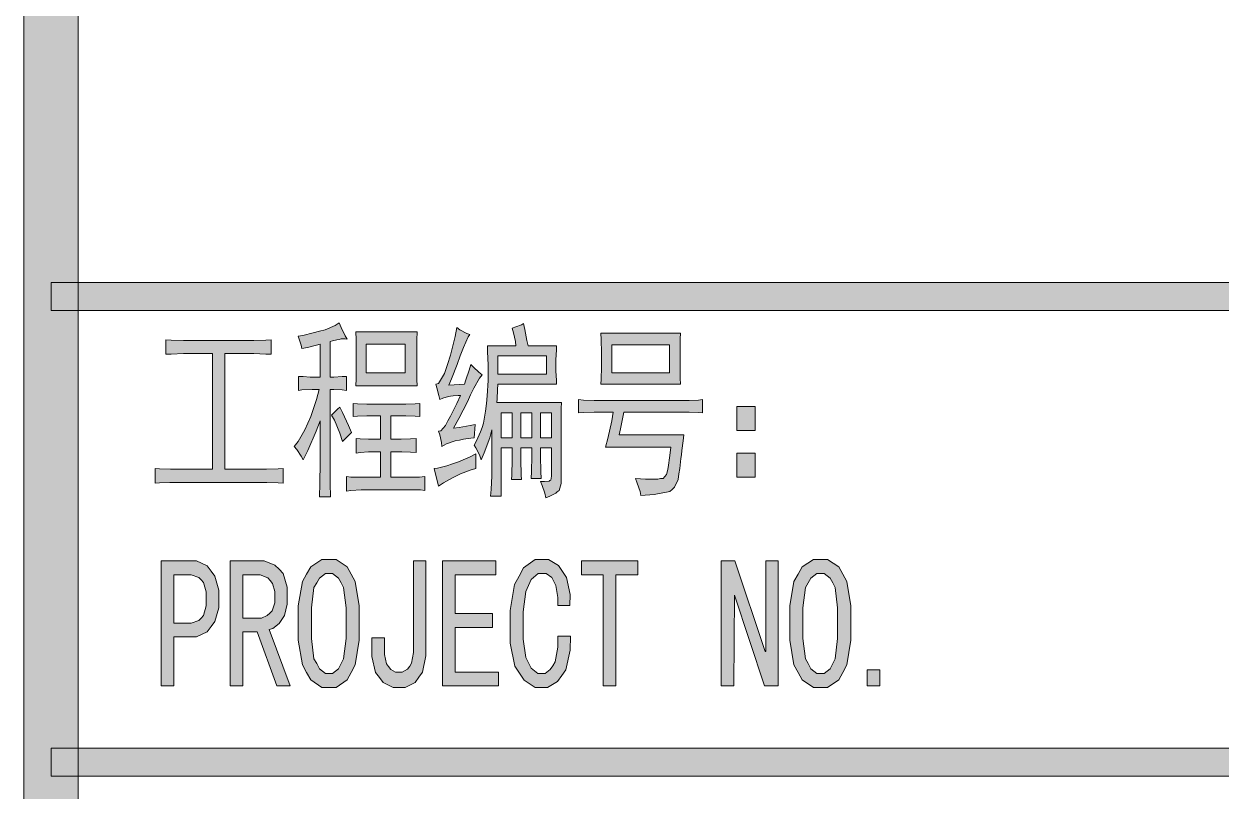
# Model space of a CAD drawing. Header units: millimetres. Extents: x 803 to 707111, y 130 to 2706464.
# Drawn here: x 699856 to 702068, y 2641856 to 2643273 of the extents above; entities that cross this region are included whole.
import ezdxf

# ---------------------------------------------------------------- set-up
doc = ezdxf.new("R2010")
doc.units = ezdxf.units.MM

msp = doc.modelspace()

# ---------------------------------------------------------------- hatches: boundary and pattern name
h = msp.add_hatch(color=0)
h.dxf.hatch_style = 2
h.paths.add_polyline_path([(699956.1, 2636390), (699856.1, 2636390), (699856.1, 2705263.6), (699956.1, 2705263.6)])
h = msp.add_hatch(color=0)
h.dxf.hatch_style = 2
h.paths.add_polyline_path([(705910.7, 2642795.4), (705910.7, 2642743.4), (699906.3, 2642743.4), (699906.3, 2642795.4)])
h = msp.add_hatch(color=0)
h.dxf.hatch_style = 2
h.paths.add_polyline_path([(700362.7, 2642696.2), (700371.3, 2642697.5), (700390.6, 2642702.2), (700401.8, 2642705.2), (700412.5, 2642708.2), (700431, 2642715.9), (700438.7, 2642720.7), (700442.1, 2642712.1), (700449.4, 2642697), (700452.9, 2642691), (700449.4, 2642691.5), (700442.1, 2642691.5), (700438.3, 2642690.2), (700434.4, 2642689.3), (700425.8, 2642687.6), (700421.5, 2642686.7), (700421.5, 2642620.6), (700428.4, 2642620.6), (700443.8, 2642621.5), (700452, 2642621.9), (700452, 2642596.1), (700443.8, 2642597), (700428.4, 2642597.9), (700421.5, 2642597.9), (700421.5, 2642478.9), (700421.5, 2642463.9), (700422, 2642424), (700422.4, 2642399.1), (700402.2, 2642399.1), (700402.6, 2642424), (700403.1, 2642463.1), (700403.1, 2642477.2), (700403.1, 2642539.5), (700396.2, 2642520.6), (700380.3, 2642484.9), (700371.7, 2642467.8), (700368.3, 2642474.6), (700360.1, 2642486.7), (700355.4, 2642492.2), (700362.7, 2642501.7), (700375.2, 2642523.2), (700380.7, 2642535.6), (700386.3, 2642547.6), (700396.6, 2642579), (700401.3, 2642597.9), (700388.5, 2642597.9), (700369.6, 2642597), (700363.6, 2642596.1), (700363.6, 2642621.9), (700372.1, 2642621.5), (700385, 2642620.6), (700388.9, 2642620.6), (700403.1, 2642620.6), (700403.1, 2642681.6), (700396.6, 2642679.4), (700379.9, 2642675.6), (700369.6, 2642673.4), (700368.3, 2642679.4), (700364.8, 2642691)])
h = msp.add_hatch(color=0)
h.paths.add_polyline_path([(700779.2, 2642719.4), (700781.3, 2642708.6), (700785.2, 2642688), (700787.3, 2642678.6), (700840.1, 2642678.6), (700839.7, 2642670.9), (700838.8, 2642652.4), (700838.8, 2642642.1), (700838.8, 2642632.2), (700839.7, 2642614.6), (700840.1, 2642607.3), (700731.5, 2642607.3), (700731.1, 2642597), (700730.2, 2642580.3), (700729.4, 2642573.4), (700849.1, 2642573.4), (700848.7, 2642562.7), (700848.3, 2642539.5), (700848.3, 2642527.5), (700848.3, 2642434.3), (700848.3, 2642424), (700844.9, 2642411.1), (700841.4, 2642408.5), (700838.4, 2642405.9), (700827.3, 2642400.4), (700820, 2642397.8), (700818.2, 2642405.9), (700813.5, 2642420.5), (700810.5, 2642427.4), (700817.8, 2642427.4), (700826.4, 2642428.3), (700827.7, 2642429.6), (700829.4, 2642430.4), (700830.7, 2642437.7), (700830.7, 2642443.7), (700830.7, 2642489.7), (700810.5, 2642489.7), (700810.5, 2642474.6), (700810.9, 2642446.3), (700811.8, 2642433), (700793.3, 2642433), (700793.8, 2642446.3), (700794.6, 2642474.6), (700794.6, 2642489.7), (700774, 2642489.7), (700774, 2642468.6), (700774.4, 2642439.4), (700775.3, 2642431.3), (700756.8, 2642431.3), (700757.3, 2642439.4), (700758.1, 2642468.6), (700758.1, 2642489.7), (700737.5, 2642489.7), (700737.5, 2642400.4), (700718.2, 2642400.4), (700719.5, 2642413.2), (700720.3, 2642438.1), (700720.3, 2642450.6), (700720.3, 2642523.2), (700716.5, 2642508.6), (700706.6, 2642480.7), (700701, 2642467.8), (700697.6, 2642476.8), (700691.1, 2642490.1), (700688.1, 2642494.8), (700692.4, 2642503), (700699.7, 2642519.3), (700702.3, 2642527.5), (700704.9, 2642535.6), (700708.8, 2642557.9), (700710.5, 2642572.1), (700711.8, 2642586.3), (700713.5, 2642614.6), (700713.5, 2642628.8), (700713.5, 2642642.9), (700712.6, 2642667.8), (700712.2, 2642678.6), (700765, 2642678.6), (700764.1, 2642686.3), (700760.3, 2642702.6), (700758.1, 2642711.2), (700764.6, 2642713.4), (700775.3, 2642717.2)])
h.paths.add_polyline_path([(700821.7, 2642626.2), (700821.7, 2642659.7), (700731.5, 2642659.7), (700731.5, 2642626.2)])
h.paths.add_polyline_path([(700794.6, 2642508.6), (700794.6, 2642554.5), (700774, 2642554.5), (700774, 2642508.6)])
h.paths.add_polyline_path([(700830.7, 2642508.6), (700830.7, 2642554.5), (700810.5, 2642554.5), (700810.5, 2642508.6)])
h.paths.add_polyline_path([(700758.1, 2642508.6), (700758.1, 2642554.5), (700737.5, 2642554.5), (700737.5, 2642508.6)])
h = msp.add_hatch(color=0)
h.paths.add_polyline_path([(700582.5, 2642704.3), (700582.1, 2642689.7), (700581.7, 2642662.7), (700581.7, 2642650.2), (700581.7, 2642639.1), (700582.1, 2642615.9), (700582.5, 2642604.3), (700469.2, 2642604.3), (700469.6, 2642617.2), (700470, 2642641.7), (700470, 2642653.2), (700470, 2642664.4), (700469.6, 2642690.2), (700469.2, 2642704.3)])
h.paths.add_polyline_path([(700560.2, 2642628.8), (700560.2, 2642681.6), (700488.5, 2642681.6), (700488.5, 2642628.8)])
h = msp.add_hatch(color=0)
h.dxf.hatch_style = 2
h.paths.add_polyline_path([(700680, 2642699.2), (700677, 2642694.9), (700668, 2642675.6), (700662, 2642659.7), (700656.4, 2642644.2), (700646.1, 2642617.2), (700641.3, 2642605.6), (700669.7, 2642607.3), (700672.7, 2642615.5), (700678.7, 2642633.5), (700681.7, 2642643.8), (700686.4, 2642639.1), (700696.7, 2642629.6), (700702.3, 2642624.9), (700697.6, 2642618.5), (700687.3, 2642600), (700681.3, 2642587.6), (700675.7, 2642575.1), (700659.8, 2642544.2), (700649.5, 2642526.2), (700660.2, 2642527.5), (700680.4, 2642530.9), (700689.9, 2642533), (700688.1, 2642508.6), (700681.7, 2642507.7), (700668.4, 2642506), (700660.7, 2642504.3), (700652.9, 2642503), (700636.6, 2642497), (700628, 2642492.2), (700627.2, 2642499.5), (700624.2, 2642513.7), (700622, 2642520.6), (700626.3, 2642521.4), (700634.9, 2642530.9), (700639.2, 2642539.5), (700643.9, 2642548.5), (700655.5, 2642572.1), (700662.8, 2642586.7), (700658.1, 2642586.7), (700649.1, 2642586.3), (700644.4, 2642585.4), (700640.1, 2642585), (700629.8, 2642581.5), (700624.2, 2642579), (700622.5, 2642586.7), (700619, 2642600.9), (700616.9, 2642607.3), (700622, 2642608.6), (700632.8, 2642627.1), (700638.3, 2642644.2), (700643.9, 2642661.4), (700652.5, 2642695.8), (700655.5, 2642712.5), (700661.5, 2642707.8), (700674, 2642700.9)])
h = msp.add_hatch(color=0)
h.paths.add_polyline_path([(701069, 2642701.8), (701068.5, 2642691.5), (701068.1, 2642668.7), (701068.1, 2642655.8), (701068.1, 2642642.9), (701068.5, 2642618.5), (701069, 2642607.3), (700922.1, 2642607.3), (700922.6, 2642616.8), (700923, 2642639.1), (700923, 2642651.5), (700923, 2642665.3), (700922.6, 2642690.2), (700922.1, 2642701.8)])
h.paths.add_polyline_path([(701048.8, 2642628.8), (701048.8, 2642680.3), (700942.3, 2642680.3), (700942.3, 2642628.8)])
h = msp.add_hatch(color=0)
h.dxf.hatch_style = 2
h.paths.add_polyline_path([(700268.2, 2642688), (700280.7, 2642688), (700303, 2642688.9), (700312.9, 2642689.7), (700312.9, 2642662.7), (700303, 2642663.1), (700280.7, 2642664), (700268.2, 2642664), (700227, 2642664), (700227, 2642450.6), (700292.7, 2642450.6), (700304.3, 2642450.6), (700325.8, 2642451), (700335.2, 2642451.9), (700335.2, 2642424.8), (700325.8, 2642425.3), (700304.7, 2642426.1), (700293.6, 2642426.1), (700136.4, 2642426.1), (700125.7, 2642426.1), (700106.4, 2642425.3), (700098.2, 2642424.8), (700098.2, 2642451.9), (700106.8, 2642451), (700126.6, 2642450.6), (700137.7, 2642450.6), (700204.7, 2642450.6), (700204.7, 2642664), (700163.9, 2642664), (700151, 2642664), (700127.9, 2642663.1), (700118.4, 2642662.7), (700118.4, 2642689.7), (700127.9, 2642688.9), (700151, 2642688), (700163.9, 2642688)])
h = msp.add_hatch(color=0)
h.dxf.hatch_style = 2
h.paths.add_polyline_path([(700439.6, 2642565.2), (700444.7, 2642554.9), (700455.4, 2642531.3), (700461, 2642518), (700458, 2642515.4), (700449.9, 2642507.3), (700444.7, 2642501.7), (700439.6, 2642516.7), (700429.7, 2642540.8), (700424.5, 2642550.2), (700427.5, 2642553.6), (700435.3, 2642561.4)])
h = msp.add_hatch(color=0)
h.dxf.hatch_style = 2
h.paths.add_polyline_path([(700553.3, 2642570.8), (700561.5, 2642570.8), (700578.7, 2642571.2), (700587.7, 2642572.1), (700587.7, 2642547.6), (700578.7, 2642548.5), (700561.5, 2642548.9), (700553.3, 2642548.9), (700534, 2642548.9), (700534, 2642506), (700545.2, 2642506), (700552.9, 2642506), (700570.5, 2642506.4), (700580.4, 2642507.3), (700580.4, 2642481.5), (700570.5, 2642481.9), (700554.2, 2642482.8), (700548.2, 2642482.8), (700534, 2642482.8), (700534, 2642435.6), (700558.1, 2642435.6), (700567.5, 2642435.6), (700586.8, 2642436), (700596.7, 2642436.9), (700596.7, 2642411.1), (700588.5, 2642412), (700569.2, 2642412.4), (700558.1, 2642412.4), (700490.2, 2642412.4), (700479.1, 2642412.4), (700460.2, 2642411.1), (700452, 2642409.8), (700452, 2642436.9), (700460.2, 2642436), (700479.1, 2642435.6), (700490.2, 2642435.6), (700514.7, 2642435.6), (700514.7, 2642482.8), (700500.5, 2642482.8), (700492.4, 2642482.8), (700477.3, 2642481.5), (700470, 2642480.2), (700470, 2642507.3), (700477.3, 2642506.4), (700492.4, 2642506), (700500.5, 2642506), (700514.7, 2642506), (700514.7, 2642548.9), (700498.4, 2642548.9), (700489.4, 2642548.9), (700472.2, 2642548.5), (700464, 2642547.6), (700464, 2642572.1), (700472.2, 2642571.2), (700489.4, 2642570.8), (700498.4, 2642570.8)])
h = msp.add_hatch(color=0)
h.dxf.hatch_style = 2
h.paths.add_polyline_path([(701075, 2642577.3), (701084.9, 2642577.3), (701102, 2642578.1), (701109.8, 2642579), (701109.8, 2642554.5), (701102, 2642554.9), (701084.9, 2642555.8), (701075, 2642555.8), (700964.6, 2642555.8), (700962.5, 2642546.3), (700958.2, 2642525.3), (700955.6, 2642513.7), (701075, 2642513.7), (701073.7, 2642503), (701071.5, 2642484.9), (701070.7, 2642477.2), (701069.8, 2642469.9), (701067.7, 2642451.9), (701066, 2642441.6), (701064.7, 2642431.3), (701058.2, 2642417.1), (701053.9, 2642413.2), (701049.2, 2642409.4), (701020.5, 2642403.8), (700996, 2642401.7), (700994.3, 2642409.4), (700989.1, 2642424.8), (700986.1, 2642433), (701004.1, 2642432.1), (701027.3, 2642432.1), (701032, 2642433), (701036.8, 2642433.4), (701043.2, 2642440.7), (701044.9, 2642447.2), (701046.2, 2642453.6), (701049.2, 2642475.5), (701050.9, 2642491), (700930.3, 2642491), (700934.6, 2642507.3), (700941.9, 2642539.5), (700944.5, 2642555.8), (700920, 2642555.8), (700909.3, 2642555.8), (700889.5, 2642554.9), (700880.5, 2642554.5), (700880.5, 2642579), (700889.5, 2642578.1), (700909.3, 2642577.3), (700920, 2642577.3)])
h = msp.add_hatch(color=0)
h.dxf.hatch_style = 2
h.paths.add_polyline_path([(701173.3, 2642566.5), (701206.8, 2642566.5), (701206.8, 2642521.9), (701173.3, 2642521.9)])
h = msp.add_hatch(color=0)
h.dxf.hatch_style = 2
h.paths.add_polyline_path([(700691.1, 2642478.9), (700690.7, 2642471.2), (700690.7, 2642457.9), (700691.1, 2642451.9), (700680.4, 2642448.5), (700662.4, 2642441.6), (700655.1, 2642438.1), (700647.8, 2642434.7), (700631, 2642425.3), (700622, 2642419.3), (700613.9, 2642451.9), (700619.9, 2642452.3), (700637.1, 2642456.6), (700647.8, 2642460.5), (700658.9, 2642464.3), (700680.4, 2642473.4)])
h = msp.add_hatch(color=0)
h.dxf.hatch_style = 2
h.paths.add_polyline_path([(701173.3, 2642480.2), (701206.8, 2642480.2), (701206.8, 2642435.6), (701173.3, 2642435.6)])
h = msp.add_hatch(color=0)
h.paths.add_polyline_path([(700215.9, 2642210.6), (700215.9, 2642194.3), (700209, 2642168.9), (700201.7, 2642159.5), (700194.8, 2642150.1), (700175.1, 2642140.6), (700162.2, 2642140.6), (700133, 2642140.6), (700133, 2642050), (700109.4, 2642050), (700109.4, 2642281), (700162.2, 2642281), (700175.1, 2642281), (700194.8, 2642271.6), (700201.7, 2642262.1), (700209, 2642252.7), (700215.9, 2642226.9)])
h.paths.add_polyline_path([(700192.7, 2642210.6), (700192.7, 2642223.5), (700188, 2642241.1), (700183.7, 2642245.8), (700178.9, 2642250.5), (700165.2, 2642255.2), (700156.2, 2642255.2), (700133, 2642255.2), (700133, 2642165.9), (700156.2, 2642165.9), (700165.2, 2642165.9), (700178.9, 2642170.7), (700183.7, 2642175.4), (700188, 2642180.1), (700192.7, 2642197.7)])
h = msp.add_hatch(color=0)
h.paths.add_polyline_path([(700347.7, 2642050), (700323.2, 2642050), (700286.7, 2642150.1), (700260.5, 2642150.1), (700260.5, 2642050), (700237.3, 2642050), (700237.3, 2642281), (700288, 2642281), (700300, 2642281), (700319.8, 2642273.3), (700327.5, 2642265.6), (700335.2, 2642257.8), (700342.5, 2642232.5), (700342.5, 2642214.9), (700342.5, 2642201.2), (700337.4, 2642180.1), (700332.6, 2642172.8), (700327.5, 2642165.5), (700315.9, 2642156.1), (700309, 2642153.9)])
h.paths.add_polyline_path([(700319.3, 2642214.9), (700319.3, 2642224.3), (700315, 2642238.9), (700310.8, 2642244.5), (700306.5, 2642249.7), (700292.3, 2642255.2), (700282.8, 2642255.2), (700260.5, 2642255.2), (700260.5, 2642175.4), (700288.9, 2642175.4), (700294.9, 2642175.4), (700305.6, 2642180.1), (700310.3, 2642184.4), (700314.6, 2642188.7), (700319.3, 2642203.7)])
h = msp.add_hatch(color=0)
h.paths.add_polyline_path([(700475.2, 2642165.9), (700475.2, 2642134.2), (700467.9, 2642088.7), (700460.6, 2642074.9), (700453.3, 2642061.2), (700432.7, 2642047), (700419.8, 2642047), (700406.5, 2642047), (700385.9, 2642061.2), (700378.2, 2642074.9), (700370.4, 2642088.7), (700362.7, 2642134.2), (700362.7, 2642165.9), (700362.7, 2642197.7), (700370.4, 2642243.2), (700378.2, 2642256.5), (700385.9, 2642270.3), (700406.5, 2642283.6), (700419.8, 2642283.6), (700432.7, 2642283.6), (700453.3, 2642270.3), (700460.6, 2642256.5), (700467.9, 2642243.2), (700475.2, 2642197.7)])
h.paths.add_polyline_path([(700451.1, 2642165.9), (700451.1, 2642194.3), (700446.4, 2642231.6), (700442.1, 2642240.2), (700437.4, 2642249.2), (700426.2, 2642257.8), (700419.8, 2642257.8), (700412.9, 2642257.8), (700401.8, 2642249.2), (700397, 2642240.2), (700391.9, 2642231.6), (700387.2, 2642194.3), (700387.2, 2642165.9), (700387.2, 2642137.6), (700391.9, 2642100.3), (700397, 2642091.2), (700401.8, 2642081.8), (700412.9, 2642072.8), (700419.8, 2642072.8), (700426.2, 2642072.8), (700437.4, 2642081.8), (700442.1, 2642091.2), (700446.4, 2642100.3), (700451.1, 2642137.6)])
h = msp.add_hatch(color=0)
h.dxf.hatch_style = 2
h.paths.add_polyline_path([(700598.8, 2642126.9), (700598.8, 2642105.8), (700592.4, 2642075.4), (700585.5, 2642065.9), (700578.7, 2642056.5), (700560.2, 2642047), (700548.2, 2642047), (700537.9, 2642047), (700519.8, 2642056.5), (700513, 2642065.5), (700505.7, 2642074.5), (700498.8, 2642104.1), (700498.8, 2642124.3), (700498.8, 2642138.9), (700522, 2642138.9), (700522, 2642120), (700522, 2642108), (700525.9, 2642090.8), (700529.7, 2642085.7), (700533.6, 2642080.5), (700542.2, 2642075.4), (700547.3, 2642075.4), (700554.6, 2642075.4), (700564.9, 2642080.9), (700568.8, 2642086.5), (700572.2, 2642091.7), (700575.7, 2642111.4), (700575.7, 2642125.6), (700575.7, 2642281), (700598.8, 2642281)])
h = msp.add_hatch(color=0)
h.dxf.hatch_style = 2
h.paths.add_polyline_path([(700732.8, 2642050), (700629.3, 2642050), (700629.3, 2642281), (700727.6, 2642281), (700727.6, 2642255.2), (700652.9, 2642255.2), (700652.9, 2642183.5), (700721.6, 2642183.5), (700721.6, 2642157.8), (700652.9, 2642157.8), (700652.9, 2642075.4), (700732.8, 2642075.4)])
h = msp.add_hatch(color=0)
h.dxf.hatch_style = 2
h.paths.add_polyline_path([(700865.5, 2642141.9), (700865, 2642116.1), (700856.9, 2642079.6), (700849.6, 2642068.9), (700841.8, 2642058.2), (700823.4, 2642047), (700813.1, 2642047), (700800.6, 2642047), (700780, 2642060.3), (700771.4, 2642073.6), (700762.9, 2642086.5), (700754.3, 2642129), (700754.3, 2642157.8), (700754.3, 2642189.6), (700762.4, 2642237.2), (700771, 2642252.7), (700779.2, 2642268.1), (700800.6, 2642283.6), (700813.9, 2642283.6), (700825.1, 2642283.6), (700843.6, 2642272.4), (700850.9, 2642261.3), (700858.2, 2642250.1), (700865, 2642218.8), (700864.6, 2642198.6), (700842.3, 2642198.6), (700842.3, 2642213.2), (700838.8, 2642235.5), (700835, 2642243.2), (700831.5, 2642250.5), (700820.8, 2642257.8), (700813.9, 2642257.8), (700805.8, 2642257.8), (700792.9, 2642246.7), (700788.2, 2642235.5), (700783.5, 2642224.3), (700778.3, 2642187), (700778.3, 2642160.8), (700778.3, 2642136.3), (700783.5, 2642102.4), (700788.2, 2642092.5), (700792.9, 2642082.7), (700805.4, 2642072.8), (700813.1, 2642072.8), (700818.7, 2642072.8), (700828.5, 2642080.1), (700833.3, 2642086.9), (700837.6, 2642094.2), (700842.3, 2642121.3), (700842.3, 2642141.9)])
h = msp.add_hatch(color=0)
h.dxf.hatch_style = 2
h.paths.add_polyline_path([(700990.4, 2642255.2), (700949.6, 2642255.2), (700949.6, 2642050), (700926.4, 2642050), (700926.4, 2642255.2), (700886.1, 2642255.2), (700886.1, 2642281), (700990.4, 2642281)])
h = msp.add_hatch(color=0)
h.dxf.hatch_style = 2
h.paths.add_polyline_path([(701249.7, 2642050), (701224.4, 2642050), (701168.6, 2642217.5), (701167.7, 2642050), (701144.1, 2642050), (701144.1, 2642281), (701169.4, 2642281), (701225.3, 2642113.6), (701226.5, 2642113.6), (701226.5, 2642281), (701249.7, 2642281)])
h = msp.add_hatch(color=0)
h.paths.add_polyline_path([(701383.7, 2642165.9), (701383.7, 2642134.2), (701376, 2642088.7), (701368.7, 2642074.9), (701361.4, 2642061.2), (701340.7, 2642047), (701327.9, 2642047), (701314.6, 2642047), (701293.9, 2642061.2), (701286.2, 2642074.9), (701278.5, 2642088.7), (701271.2, 2642134.2), (701271.2, 2642165.9), (701271.2, 2642197.7), (701278.5, 2642243.2), (701286.2, 2642256.5), (701293.9, 2642270.3), (701314.6, 2642283.6), (701327.9, 2642283.6), (701340.7, 2642283.6), (701361.4, 2642270.3), (701368.7, 2642256.5), (701376, 2642243.2), (701383.7, 2642197.7)])
h.paths.add_polyline_path([(701359.2, 2642165.9), (701359.2, 2642194.3), (701354.5, 2642231.6), (701350.2, 2642240.2), (701345.5, 2642249.2), (701334.3, 2642257.8), (701327.9, 2642257.8), (701321, 2642257.8), (701309.8, 2642249.2), (701305.1, 2642240.2), (701300, 2642231.6), (701295.2, 2642194.3), (701295.2, 2642165.9), (701295.2, 2642137.6), (701300, 2642100.3), (701305.1, 2642091.2), (701309.8, 2642081.8), (701321, 2642072.8), (701327.9, 2642072.8), (701334.3, 2642072.8), (701345.5, 2642081.8), (701350.2, 2642091.2), (701354.5, 2642100.3), (701359.2, 2642137.6)])
h = msp.add_hatch(color=0)
h.dxf.hatch_style = 2
h.paths.add_polyline_path([(701437.3, 2642050), (701413.7, 2642050), (701413.7, 2642079.6), (701437.3, 2642079.6)])
h = msp.add_hatch(color=0)
h.dxf.hatch_style = 2
h.paths.add_polyline_path([(705910.7, 2641935), (705910.7, 2641883.4), (699906.3, 2641883.4), (699906.3, 2641935)])

# ---------------------------------------------------------------- linework, layer by layer
at = {"color": 0, "lineweight": 0}
for points in [[(699956.1, 2636390), (699856.1, 2636390), (699856.1, 2705263.6), (699956.1, 2705263.6)], [(705910.7, 2642795.4), (705910.7, 2642743.4), (699906.3, 2642743.4), (699906.3, 2642795.4)], [(700362.7, 2642696.2), (700371.3, 2642697.5), (700390.6, 2642702.2), (700401.8, 2642705.2), (700412.5, 2642708.2), (700431, 2642715.9), (700438.7, 2642720.7), (700442.1, 2642712.1), (700449.4, 2642697), (700452.9, 2642691), (700449.4, 2642691.5), (700442.1, 2642691.5), (700438.3, 2642690.2), (700434.4, 2642689.3), (700425.8, 2642687.6), (700421.5, 2642686.7), (700421.5, 2642620.6), (700428.4, 2642620.6), (700443.8, 2642621.5), (700452, 2642621.9), (700452, 2642596.1), (700443.8, 2642597), (700428.4, 2642597.9), (700421.5, 2642597.9), (700421.5, 2642478.9), (700421.5, 2642463.9), (700422, 2642424), (700422.4, 2642399.1), (700402.2, 2642399.1), (700402.6, 2642424), (700403.1, 2642463.1), (700403.1, 2642477.2), (700403.1, 2642539.5), (700396.2, 2642520.6), (700380.3, 2642484.9), (700371.7, 2642467.8), (700368.3, 2642474.6), (700360.1, 2642486.7), (700355.4, 2642492.2), (700362.7, 2642501.7), (700375.2, 2642523.2), (700380.7, 2642535.6), (700386.3, 2642547.6), (700396.6, 2642579), (700401.3, 2642597.9), (700388.5, 2642597.9), (700369.6, 2642597), (700363.6, 2642596.1), (700363.6, 2642621.9), (700372.1, 2642621.5), (700385, 2642620.6), (700388.9, 2642620.6), (700403.1, 2642620.6), (700403.1, 2642681.6), (700396.6, 2642679.4), (700379.9, 2642675.6), (700369.6, 2642673.4), (700368.3, 2642679.4), (700364.8, 2642691)], [(700779.2, 2642719.4), (700781.3, 2642708.6), (700785.2, 2642688), (700787.3, 2642678.6), (700840.1, 2642678.6), (700839.7, 2642670.9), (700838.8, 2642652.4), (700838.8, 2642642.1), (700838.8, 2642632.2), (700839.7, 2642614.6), (700840.1, 2642607.3), (700731.5, 2642607.3), (700731.1, 2642597), (700730.2, 2642580.3), (700729.4, 2642573.4), (700849.1, 2642573.4), (700848.7, 2642562.7), (700848.3, 2642539.5), (700848.3, 2642527.5), (700848.3, 2642434.3), (700848.3, 2642424), (700844.9, 2642411.1), (700841.4, 2642408.5), (700838.4, 2642405.9), (700827.3, 2642400.4), (700820, 2642397.8), (700818.2, 2642405.9), (700813.5, 2642420.5), (700810.5, 2642427.4), (700817.8, 2642427.4), (700826.4, 2642428.3), (700827.7, 2642429.6), (700829.4, 2642430.4), (700830.7, 2642437.7), (700830.7, 2642443.7), (700830.7, 2642489.7), (700810.5, 2642489.7), (700810.5, 2642474.6), (700810.9, 2642446.3), (700811.8, 2642433), (700793.3, 2642433), (700793.8, 2642446.3), (700794.6, 2642474.6), (700794.6, 2642489.7), (700774, 2642489.7), (700774, 2642468.6), (700774.4, 2642439.4), (700775.3, 2642431.3), (700756.8, 2642431.3), (700757.3, 2642439.4), (700758.1, 2642468.6), (700758.1, 2642489.7), (700737.5, 2642489.7), (700737.5, 2642400.4), (700718.2, 2642400.4), (700719.5, 2642413.2), (700720.3, 2642438.1), (700720.3, 2642450.6), (700720.3, 2642523.2), (700716.5, 2642508.6), (700706.6, 2642480.7), (700701, 2642467.8), (700697.6, 2642476.8), (700691.1, 2642490.1), (700688.1, 2642494.8), (700692.4, 2642503), (700699.7, 2642519.3), (700702.3, 2642527.5), (700704.9, 2642535.6), (700708.8, 2642557.9), (700710.5, 2642572.1), (700711.8, 2642586.3), (700713.5, 2642614.6), (700713.5, 2642628.8), (700713.5, 2642642.9), (700712.6, 2642667.8), (700712.2, 2642678.6), (700765, 2642678.6), (700764.1, 2642686.3), (700760.3, 2642702.6), (700758.1, 2642711.2), (700764.6, 2642713.4), (700775.3, 2642717.2)], [(700582.5, 2642704.3), (700582.1, 2642689.7), (700581.7, 2642662.7), (700581.7, 2642650.2), (700581.7, 2642639.1), (700582.1, 2642615.9), (700582.5, 2642604.3), (700469.2, 2642604.3), (700469.6, 2642617.2), (700470, 2642641.7), (700470, 2642653.2), (700470, 2642664.4), (700469.6, 2642690.2), (700469.2, 2642704.3)], [(700680, 2642699.2), (700677, 2642694.9), (700668, 2642675.6), (700662, 2642659.7), (700656.4, 2642644.2), (700646.1, 2642617.2), (700641.3, 2642605.6), (700669.7, 2642607.3), (700672.7, 2642615.5), (700678.7, 2642633.5), (700681.7, 2642643.8), (700686.4, 2642639.1), (700696.7, 2642629.6), (700702.3, 2642624.9), (700697.6, 2642618.5), (700687.3, 2642600), (700681.3, 2642587.6), (700675.7, 2642575.1), (700659.8, 2642544.2), (700649.5, 2642526.2), (700660.2, 2642527.5), (700680.4, 2642530.9), (700689.9, 2642533), (700688.1, 2642508.6), (700681.7, 2642507.7), (700668.4, 2642506), (700660.7, 2642504.3), (700652.9, 2642503), (700636.6, 2642497), (700628, 2642492.2), (700627.2, 2642499.5), (700624.2, 2642513.7), (700622, 2642520.6), (700626.3, 2642521.4), (700634.9, 2642530.9), (700639.2, 2642539.5), (700643.9, 2642548.5), (700655.5, 2642572.1), (700662.8, 2642586.7), (700658.1, 2642586.7), (700649.1, 2642586.3), (700644.4, 2642585.4), (700640.1, 2642585), (700629.8, 2642581.5), (700624.2, 2642579), (700622.5, 2642586.7), (700619, 2642600.9), (700616.9, 2642607.3), (700622, 2642608.6), (700632.8, 2642627.1), (700638.3, 2642644.2), (700643.9, 2642661.4), (700652.5, 2642695.8), (700655.5, 2642712.5), (700661.5, 2642707.8), (700674, 2642700.9)], [(701069, 2642701.8), (701068.5, 2642691.5), (701068.1, 2642668.7), (701068.1, 2642655.8), (701068.1, 2642642.9), (701068.5, 2642618.5), (701069, 2642607.3), (700922.1, 2642607.3), (700922.6, 2642616.8), (700923, 2642639.1), (700923, 2642651.5), (700923, 2642665.3), (700922.6, 2642690.2), (700922.1, 2642701.8)], [(700268.2, 2642688), (700280.7, 2642688), (700303, 2642688.9), (700312.9, 2642689.7), (700312.9, 2642662.7), (700303, 2642663.1), (700280.7, 2642664), (700268.2, 2642664), (700227, 2642664), (700227, 2642450.6), (700292.7, 2642450.6), (700304.3, 2642450.6), (700325.8, 2642451), (700335.2, 2642451.9), (700335.2, 2642424.8), (700325.8, 2642425.3), (700304.7, 2642426.1), (700293.6, 2642426.1), (700136.4, 2642426.1), (700125.7, 2642426.1), (700106.4, 2642425.3), (700098.2, 2642424.8), (700098.2, 2642451.9), (700106.8, 2642451), (700126.6, 2642450.6), (700137.7, 2642450.6), (700204.7, 2642450.6), (700204.7, 2642664), (700163.9, 2642664), (700151, 2642664), (700127.9, 2642663.1), (700118.4, 2642662.7), (700118.4, 2642689.7), (700127.9, 2642688.9), (700151, 2642688), (700163.9, 2642688)], [(700560.2, 2642628.8), (700560.2, 2642681.6), (700488.5, 2642681.6), (700488.5, 2642628.8)], [(701048.8, 2642628.8), (701048.8, 2642680.3), (700942.3, 2642680.3), (700942.3, 2642628.8)], [(700821.7, 2642626.2), (700821.7, 2642659.7), (700731.5, 2642659.7), (700731.5, 2642626.2)], [(700439.6, 2642565.2), (700444.7, 2642554.9), (700455.4, 2642531.3), (700461, 2642518), (700458, 2642515.4), (700449.9, 2642507.3), (700444.7, 2642501.7), (700439.6, 2642516.7), (700429.7, 2642540.8), (700424.5, 2642550.2), (700427.5, 2642553.6), (700435.3, 2642561.4)], [(700553.3, 2642570.8), (700561.5, 2642570.8), (700578.7, 2642571.2), (700587.7, 2642572.1), (700587.7, 2642547.6), (700578.7, 2642548.5), (700561.5, 2642548.9), (700553.3, 2642548.9), (700534, 2642548.9), (700534, 2642506), (700545.2, 2642506), (700552.9, 2642506), (700570.5, 2642506.4), (700580.4, 2642507.3), (700580.4, 2642481.5), (700570.5, 2642481.9), (700554.2, 2642482.8), (700548.2, 2642482.8), (700534, 2642482.8), (700534, 2642435.6), (700558.1, 2642435.6), (700567.5, 2642435.6), (700586.8, 2642436), (700596.7, 2642436.9), (700596.7, 2642411.1), (700588.5, 2642412), (700569.2, 2642412.4), (700558.1, 2642412.4), (700490.2, 2642412.4), (700479.1, 2642412.4), (700460.2, 2642411.1), (700452, 2642409.8), (700452, 2642436.9), (700460.2, 2642436), (700479.1, 2642435.6), (700490.2, 2642435.6), (700514.7, 2642435.6), (700514.7, 2642482.8), (700500.5, 2642482.8), (700492.4, 2642482.8), (700477.3, 2642481.5), (700470, 2642480.2), (700470, 2642507.3), (700477.3, 2642506.4), (700492.4, 2642506), (700500.5, 2642506), (700514.7, 2642506), (700514.7, 2642548.9), (700498.4, 2642548.9), (700489.4, 2642548.9), (700472.2, 2642548.5), (700464, 2642547.6), (700464, 2642572.1), (700472.2, 2642571.2), (700489.4, 2642570.8), (700498.4, 2642570.8)], [(701075, 2642577.3), (701084.9, 2642577.3), (701102, 2642578.1), (701109.8, 2642579), (701109.8, 2642554.5), (701102, 2642554.9), (701084.9, 2642555.8), (701075, 2642555.8), (700964.6, 2642555.8), (700962.5, 2642546.3), (700958.2, 2642525.3), (700955.6, 2642513.7), (701075, 2642513.7), (701073.7, 2642503), (701071.5, 2642484.9), (701070.7, 2642477.2), (701069.8, 2642469.9), (701067.7, 2642451.9), (701066, 2642441.6), (701064.7, 2642431.3), (701058.2, 2642417.1), (701053.9, 2642413.2), (701049.2, 2642409.4), (701020.5, 2642403.8), (700996, 2642401.7), (700994.3, 2642409.4), (700989.1, 2642424.8), (700986.1, 2642433), (701004.1, 2642432.1), (701027.3, 2642432.1), (701032, 2642433), (701036.8, 2642433.4), (701043.2, 2642440.7), (701044.9, 2642447.2), (701046.2, 2642453.6), (701049.2, 2642475.5), (701050.9, 2642491), (700930.3, 2642491), (700934.6, 2642507.3), (700941.9, 2642539.5), (700944.5, 2642555.8), (700920, 2642555.8), (700909.3, 2642555.8), (700889.5, 2642554.9), (700880.5, 2642554.5), (700880.5, 2642579), (700889.5, 2642578.1), (700909.3, 2642577.3), (700920, 2642577.3)], [(701173.3, 2642566.5), (701206.8, 2642566.5), (701206.8, 2642521.9), (701173.3, 2642521.9)], [(700758.1, 2642508.6), (700758.1, 2642554.5), (700737.5, 2642554.5), (700737.5, 2642508.6)], [(700794.6, 2642508.6), (700794.6, 2642554.5), (700774, 2642554.5), (700774, 2642508.6)], [(700830.7, 2642508.6), (700830.7, 2642554.5), (700810.5, 2642554.5), (700810.5, 2642508.6)], [(700691.1, 2642478.9), (700690.7, 2642471.2), (700690.7, 2642457.9), (700691.1, 2642451.9), (700680.4, 2642448.5), (700662.4, 2642441.6), (700655.1, 2642438.1), (700647.8, 2642434.7), (700631, 2642425.3), (700622, 2642419.3), (700613.9, 2642451.9), (700619.9, 2642452.3), (700637.1, 2642456.6), (700647.8, 2642460.5), (700658.9, 2642464.3), (700680.4, 2642473.4)], [(701173.3, 2642480.2), (701206.8, 2642480.2), (701206.8, 2642435.6), (701173.3, 2642435.6)], [(700215.9, 2642210.6), (700215.9, 2642194.3), (700209, 2642168.9), (700201.7, 2642159.5), (700194.8, 2642150.1), (700175.1, 2642140.6), (700162.2, 2642140.6), (700133, 2642140.6), (700133, 2642050), (700109.4, 2642050), (700109.4, 2642281), (700162.2, 2642281), (700175.1, 2642281), (700194.8, 2642271.6), (700201.7, 2642262.1), (700209, 2642252.7), (700215.9, 2642226.9)], [(700347.7, 2642050), (700323.2, 2642050), (700286.7, 2642150.1), (700260.5, 2642150.1), (700260.5, 2642050), (700237.3, 2642050), (700237.3, 2642281), (700288, 2642281), (700300, 2642281), (700319.8, 2642273.3), (700327.5, 2642265.6), (700335.2, 2642257.8), (700342.5, 2642232.5), (700342.5, 2642214.9), (700342.5, 2642201.2), (700337.4, 2642180.1), (700332.6, 2642172.8), (700327.5, 2642165.5), (700315.9, 2642156.1), (700309, 2642153.9)], [(700475.2, 2642165.9), (700475.2, 2642134.2), (700467.9, 2642088.7), (700460.6, 2642074.9), (700453.3, 2642061.2), (700432.7, 2642047), (700419.8, 2642047), (700406.5, 2642047), (700385.9, 2642061.2), (700378.2, 2642074.9), (700370.4, 2642088.7), (700362.7, 2642134.2), (700362.7, 2642165.9), (700362.7, 2642197.7), (700370.4, 2642243.2), (700378.2, 2642256.5), (700385.9, 2642270.3), (700406.5, 2642283.6), (700419.8, 2642283.6), (700432.7, 2642283.6), (700453.3, 2642270.3), (700460.6, 2642256.5), (700467.9, 2642243.2), (700475.2, 2642197.7)], [(700598.8, 2642126.9), (700598.8, 2642105.8), (700592.4, 2642075.4), (700585.5, 2642065.9), (700578.7, 2642056.5), (700560.2, 2642047), (700548.2, 2642047), (700537.9, 2642047), (700519.8, 2642056.5), (700513, 2642065.5), (700505.7, 2642074.5), (700498.8, 2642104.1), (700498.8, 2642124.3), (700498.8, 2642138.9), (700522, 2642138.9), (700522, 2642120), (700522, 2642108), (700525.9, 2642090.8), (700529.7, 2642085.7), (700533.6, 2642080.5), (700542.2, 2642075.4), (700547.3, 2642075.4), (700554.6, 2642075.4), (700564.9, 2642080.9), (700568.8, 2642086.5), (700572.2, 2642091.7), (700575.7, 2642111.4), (700575.7, 2642125.6), (700575.7, 2642281), (700598.8, 2642281)], [(700732.8, 2642050), (700629.3, 2642050), (700629.3, 2642281), (700727.6, 2642281), (700727.6, 2642255.2), (700652.9, 2642255.2), (700652.9, 2642183.5), (700721.6, 2642183.5), (700721.6, 2642157.8), (700652.9, 2642157.8), (700652.9, 2642075.4), (700732.8, 2642075.4)], [(700865.5, 2642141.9), (700865, 2642116.1), (700856.9, 2642079.6), (700849.6, 2642068.9), (700841.8, 2642058.2), (700823.4, 2642047), (700813.1, 2642047), (700800.6, 2642047), (700780, 2642060.3), (700771.4, 2642073.6), (700762.9, 2642086.5), (700754.3, 2642129), (700754.3, 2642157.8), (700754.3, 2642189.6), (700762.4, 2642237.2), (700771, 2642252.7), (700779.2, 2642268.1), (700800.6, 2642283.6), (700813.9, 2642283.6), (700825.1, 2642283.6), (700843.6, 2642272.4), (700850.9, 2642261.3), (700858.2, 2642250.1), (700865, 2642218.8), (700864.6, 2642198.6), (700842.3, 2642198.6), (700842.3, 2642213.2), (700838.8, 2642235.5), (700835, 2642243.2), (700831.5, 2642250.5), (700820.8, 2642257.8), (700813.9, 2642257.8), (700805.8, 2642257.8), (700792.9, 2642246.7), (700788.2, 2642235.5), (700783.5, 2642224.3), (700778.3, 2642187), (700778.3, 2642160.8), (700778.3, 2642136.3), (700783.5, 2642102.4), (700788.2, 2642092.5), (700792.9, 2642082.7), (700805.4, 2642072.8), (700813.1, 2642072.8), (700818.7, 2642072.8), (700828.5, 2642080.1), (700833.3, 2642086.9), (700837.6, 2642094.2), (700842.3, 2642121.3), (700842.3, 2642141.9)], [(700990.4, 2642255.2), (700949.6, 2642255.2), (700949.6, 2642050), (700926.4, 2642050), (700926.4, 2642255.2), (700886.1, 2642255.2), (700886.1, 2642281), (700990.4, 2642281)], [(701249.7, 2642050), (701224.4, 2642050), (701168.6, 2642217.5), (701167.7, 2642050), (701144.1, 2642050), (701144.1, 2642281), (701169.4, 2642281), (701225.3, 2642113.6), (701226.5, 2642113.6), (701226.5, 2642281), (701249.7, 2642281)], [(701383.7, 2642165.9), (701383.7, 2642134.2), (701376, 2642088.7), (701368.7, 2642074.9), (701361.4, 2642061.2), (701340.7, 2642047), (701327.9, 2642047), (701314.6, 2642047), (701293.9, 2642061.2), (701286.2, 2642074.9), (701278.5, 2642088.7), (701271.2, 2642134.2), (701271.2, 2642165.9), (701271.2, 2642197.7), (701278.5, 2642243.2), (701286.2, 2642256.5), (701293.9, 2642270.3), (701314.6, 2642283.6), (701327.9, 2642283.6), (701340.7, 2642283.6), (701361.4, 2642270.3), (701368.7, 2642256.5), (701376, 2642243.2), (701383.7, 2642197.7)], [(700192.7, 2642210.6), (700192.7, 2642223.5), (700188, 2642241.1), (700183.7, 2642245.8), (700178.9, 2642250.5), (700165.2, 2642255.2), (700156.2, 2642255.2), (700133, 2642255.2), (700133, 2642165.9), (700156.2, 2642165.9), (700165.2, 2642165.9), (700178.9, 2642170.7), (700183.7, 2642175.4), (700188, 2642180.1), (700192.7, 2642197.7)], [(700319.3, 2642214.9), (700319.3, 2642224.3), (700315, 2642238.9), (700310.8, 2642244.5), (700306.5, 2642249.7), (700292.3, 2642255.2), (700282.8, 2642255.2), (700260.5, 2642255.2), (700260.5, 2642175.4), (700288.9, 2642175.4), (700294.9, 2642175.4), (700305.6, 2642180.1), (700310.3, 2642184.4), (700314.6, 2642188.7), (700319.3, 2642203.7)], [(700451.1, 2642165.9), (700451.1, 2642194.3), (700446.4, 2642231.6), (700442.1, 2642240.2), (700437.4, 2642249.2), (700426.2, 2642257.8), (700419.8, 2642257.8), (700412.9, 2642257.8), (700401.8, 2642249.2), (700397, 2642240.2), (700391.9, 2642231.6), (700387.2, 2642194.3), (700387.2, 2642165.9), (700387.2, 2642137.6), (700391.9, 2642100.3), (700397, 2642091.2), (700401.8, 2642081.8), (700412.9, 2642072.8), (700419.8, 2642072.8), (700426.2, 2642072.8), (700437.4, 2642081.8), (700442.1, 2642091.2), (700446.4, 2642100.3), (700451.1, 2642137.6)], [(701359.2, 2642165.9), (701359.2, 2642194.3), (701354.5, 2642231.6), (701350.2, 2642240.2), (701345.5, 2642249.2), (701334.3, 2642257.8), (701327.9, 2642257.8), (701321, 2642257.8), (701309.8, 2642249.2), (701305.1, 2642240.2), (701300, 2642231.6), (701295.2, 2642194.3), (701295.2, 2642165.9), (701295.2, 2642137.6), (701300, 2642100.3), (701305.1, 2642091.2), (701309.8, 2642081.8), (701321, 2642072.8), (701327.9, 2642072.8), (701334.3, 2642072.8), (701345.5, 2642081.8), (701350.2, 2642091.2), (701354.5, 2642100.3), (701359.2, 2642137.6)], [(701437.3, 2642050), (701413.7, 2642050), (701413.7, 2642079.6), (701437.3, 2642079.6)], [(705910.7, 2641935), (705910.7, 2641883.4), (699906.3, 2641883.4), (699906.3, 2641935)]]:
    msp.add_lwpolyline(points, close=True, dxfattribs=at)

doc.saveas('drawing.dxf')
